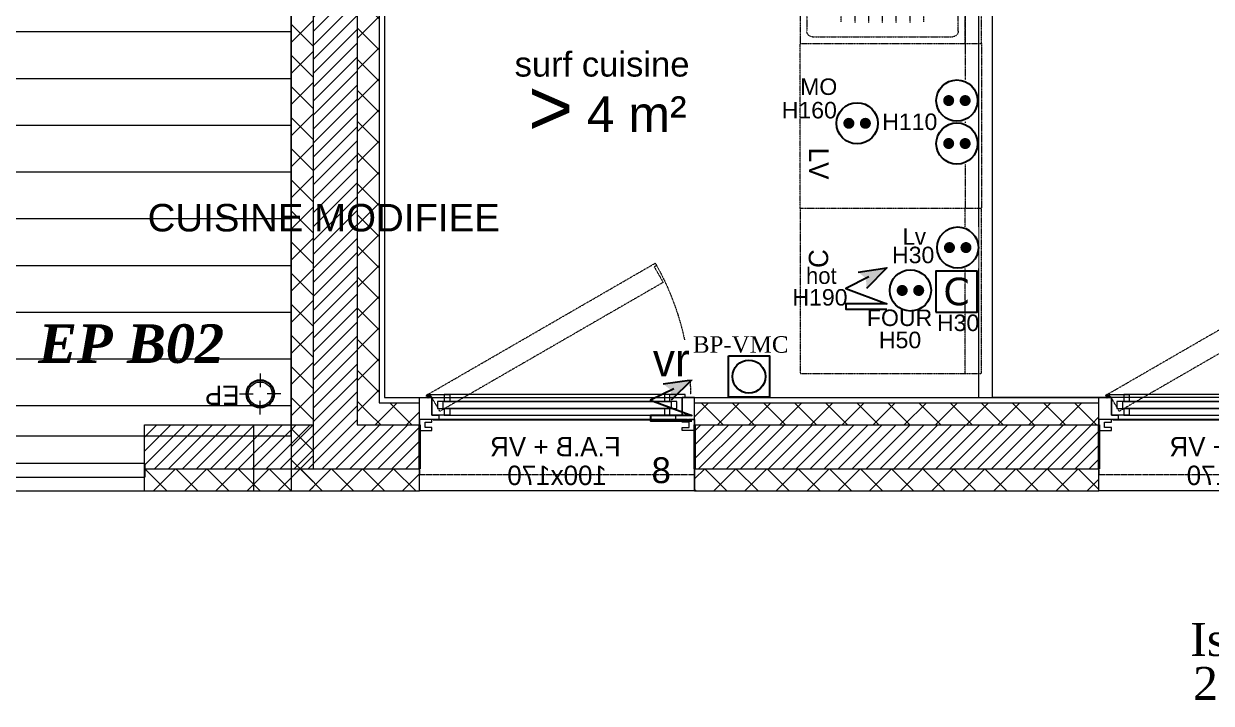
# Model space of a CAD drawing. Header units: centimetres. Extents: x 2191 to 12545, y -680 to 18662.
# Drawn here: x 8053.5 to 8485.2, y 6924.3 to 7171.4 of the extents above; entities that cross this region are included whole.
import ezdxf

# ---------------------------------------------------------------- set-up
doc = ezdxf.new("R2010")
doc.units = ezdxf.units.CM
for name, pattern in [('Style de ligne -11', [0.347222, 0.20828, -0.138942]), ('Style de ligne -12', [0.164042, 0.054681, -0.109361]), ('Style de ligne -13', [0.147638, 0.098425, -0.049213])]:
    doc.linetypes.add(name, pattern=pattern)
for name, color, linetype in [('B faience', 252, 'Style de ligne -11'), ('B GÈnÈral_Hatch', 252, 'Continuous'), ('B Général', 252, 'Continuous'), ('C ANNOTATIONS-prestations', 252, 'Continuous'), ('D SURFACES-shab', 252, 'Continuous'), ('Général', 252, 'Continuous'), ('prlm-EAU-EPEXT', 145, 'Continuous'), ('prlm-VMC', 93, 'Continuous')]:
    doc.layers.add(name, color=color, linetype=linetype)
doc.layers.add('prlm-ELEC-CFO', color=1, linetype='Continuous', lineweight=25)
doc.styles.add('Arial', font='arial.ttf')
doc.styles.add('Eurostile', font='Eurosti.TTF')
doc.styles.add('Eurostile (bold)', font='Eurostib.TTF')
doc.styles.add('prlm-eau-ep', font='timesbi.ttf', dxfattribs={"height": 18})
doc.styles.add('prlm-elec-cfo', font='comic.ttf', dxfattribs={"height": 12})
doc.styles.add('prlm-sejc', font='arial.ttf', dxfattribs={"height": 20})
doc.styles.add('prlm-vmc', font='pala.ttf', dxfattribs={"height": 14})
doc.styles.get("Standard").update_dxf_attribs({"font": 'isocp.shx', "height": 15})
doc.styles.add('Times New Roman (bold italic)', font='timesbi.ttf')
pattern_1 = [(45, (-631.107, 4809.0284), (-5.656854, 5.656854), []), (135, (-631.107, 4809.0284), (5.656854, 5.656854), [])]
pattern_2 = [(45, (-631.1073, 4809.0284), (2.4253472, -2.6458333), [])]
pattern_3 = [(315, (-631.107, 4809.0284), (5.656854, 5.656854), []), (45, (-631.107, 4809.0284), (5.656854, -5.656854), [])]

# ---------------------------------------------------------------- blocks, each defined once
blk = doc.blocks.new('F 100x170 (allège pleine + VR')
at = {"layer": 'B Général'}
blk.add_line((45, 9), (-45, 9), dxfattribs=at)
at = {"layer": 'B Général', "color": 7, "linetype": 'Continuous', "lineweight": 35}
for p, q in [((-50, 7), (-50, -9)), ((50, 7), (50, -9))]:
    blk.add_line(p, q, dxfattribs=at)
at = {"layer": 'B Général', "color": 7, "linetype": 'Style de ligne -13', "lineweight": 5, "flags": 128}
blk.add_lwpolyline([(-35.69, 65.82), (-36.19, 64.95), (-35.32, 64.45), (-38.57, 58.82), (42.63, 11.94), (45.88, 17.57), (46.75, 17.07), (47.25, 17.93)], close=True, dxfattribs=at)
at = {"layer": 'B Général', "color": 7, "linetype": 'Continuous', "lineweight": 5, "flags": 128}
for points in [[(-39, 15.5), (-41.5, 15.5), (-41.5, 13), (-39, 13), (-39, 10.5), (-45.5, 10.5), (-45.5, 17), (-46.5, 17), (-46.5, 18), (-39, 18)], [(39, 15.5), (41.5, 15.5), (41.5, 13), (39, 13), (39, 10.5), (45.5, 10.5), (45.5, 17), (46.5, 17), (46.5, 18), (39, 18)]]:
    blk.add_lwpolyline(points, close=True, dxfattribs=at)
at = {"layer": 'B Général', "lineweight": 5, "flags": 128}
for points in [[(-41, 18), (41, 18), (41, 15.5), (-41, 15.5)], [(-43, 10.5), (-43, 9), (-50, 9), (-50, 17), (-45.5, 17), (-45.5, 10.5)], [(-43.5, 15.5), (43.5, 15.5), (43.5, 13), (-43.5, 13)], [(-41, 13), (41, 13), (41, 10.5), (-41, 10.5)], [(43, 10.5), (43, 9), (50, 9), (50, 17), (45.5, 17), (45.5, 10.5)], [(-50, 9), (-50, 5), (-45.5, 5), (-45.5, 6), (-48, 6), (-48, 8), (-45.5, 8), (-45.5, 9)], [(50, 9), (50, 5), (45.5, 5), (45.5, 6), (48, 6), (48, 8), (45.5, 8), (45.5, 9)]]:
    blk.add_lwpolyline(points, close=True, dxfattribs=at)
at = {"layer": 'B Général', "color": 7, "linetype": 'Style de ligne -11', "lineweight": 5, "flags": 128}
blk.add_lwpolyline([(-50, 9), (50, 9), (50, -11), (-50, -11)], close=True, dxfattribs=at)
at = {"layer": 'B Général', "lineweight": 13, "flags": 128}
blk.add_lwpolyline([(-50, -9), (-50, -17), (50, -17), (50, -9)], dxfattribs=at)
at = {"layer": 'B Général'}
blk.add_circle((47, 17.5), 0.5, dxfattribs=at)
at = {"layer": 'B Général', "color": 7, "linetype": 'Style de ligne -12', "lineweight": 5}
blk.add_arc((49, 17.5), 97.5, 150.2938, 179.7062, dxfattribs=at)
at = {"layer": 'B Général', "color": 7, "insert": (-23.11, 2.65), "char_height": 7.059, "attachment_point": 1, "line_spacing_factor": 0.894142, "style": 'Eurostile'}
blk.add_mtext('F.A.B + VR', dxfattribs=at)
at = {"layer": 'C ANNOTATIONS-prestations', "rotation": 360, "line_spacing_factor": 0.894142}
for s, insert, char_height, attachment_point, style in [('8', (-41.34, -4.77), 9.41, 1, 'Eurostile (bold)'), ('100x170', (0, -7.82), 7.059, 2, 'Eurostile')]:
    blk.add_mtext(s, dxfattribs=dict(at, insert=insert, char_height=char_height, attachment_point=attachment_point, style=style))
blk = doc.blocks.new('EP')
at = {"layer": 'B GÈnÈral_Hatch', "linetype": 'Continuous', "lineweight": 0}
h = blk.add_hatch(color=7, dxfattribs=at)
edge = h.paths.add_edge_path()
edge.add_arc((0, 0), 5, 0, 180, ccw=False)
edge.add_arc((0, 0), 5, 180, 360, ccw=False)
edge = h.paths.add_edge_path()
edge.add_arc((0, 0), 4.33, 0, 180, ccw=False)
edge.add_arc((0, 0), 4.33, 180, 360, ccw=False)
at = {"layer": 'B Général', "color": 7, "linetype": 'Continuous', "lineweight": 5}
for p, q in [((0, 7.5), (0, 2.5)), ((-7.5, 0), (-2.5, 0)), ((7.5, 0), (2.5, 0)), ((0, -7.5), (0, -2.5))]:
    blk.add_line(p, q, dxfattribs=at)
at = {"layer": 'B Général', "color": 7, "linetype": 'Continuous', "lineweight": 5, "flags": 128}
for points in [[(-5, 0, -1), (5, 0, -1)], [(-4.33, 0, -1), (4.33, 0, -1)]]:
    blk.add_lwpolyline(points, format="xyb", close=True, dxfattribs=at)
at = {"layer": 'C ANNOTATIONS-prestations', "insert": (7.5, 3.99), "char_height": 7.059, "attachment_point": 1, "line_spacing_factor": 0.894142, "style": 'Eurostile'}
blk.add_mtext('EP', dxfattribs=at)
blk = doc.blocks.new('xi.epext')
at = {"layer": 'prlm-EAU-EPEXT', "color": 0, "linetype": 'ByBlock', "lineweight": -2}
blk.add_circle((0, 0), 5, dxfattribs=at)
blk = doc.blocks.new('Groupe-163-1')
at = {"layer": 'prlm-EAU-EPEXT'}
blk.add_blockref('xi.epext', (8770.55, 2227.74), dxfattribs=at)
at = {"layer": 'prlm-EAU-EPEXT', "insert": (8689.85, 2253), "char_height": 13.989, "width": 86.1947, "attachment_point": 1, "line_spacing_factor": 1.004802, "style": 'Times New Roman (bold italic)'}
blk.add_mtext('EP B02', dxfattribs=at)
blk = doc.blocks.new('xi.bp-vmc-cui')
at = {"layer": 'prlm-VMC', "color": 0, "linetype": 'ByBlock', "lineweight": -2, "flags": 128}
blk.add_lwpolyline([(-7.5, 7.5), (7.5, 7.5), (7.5, -7.5), (-7.5, -7.5)], close=True, dxfattribs=at)
at = {"layer": 'prlm-VMC', "color": 0, "linetype": 'ByBlock', "lineweight": -2}
blk.add_circle((0, 0), 6, dxfattribs=at)
blk = doc.blocks.new('xi.4m²')
at = {"color": 0}
blk.add_wipeout([(-34.54, 20.54), (34.54, 20.54), (34.54, -20.54), (-34.54, -20.54)], dxfattribs=at).dxf.layer = 'prlm-ELEC-CFO'
at = {"layer": 'prlm-ELEC-CFO', "color": 0, "attachment_point": 6, "line_spacing_factor": 0.8, "style": 'prlm-sejc'}
for s, insert, char_height in [('surf cuisine', (30.36, 8.9), 9), ('4 m²', (29.31, -9.19), 13)]:
    blk.add_mtext(s, dxfattribs=dict(at, insert=insert, char_height=char_height))
at = {"layer": 'prlm-ELEC-CFO', "color": 0, "style": 'prlm-sejc', "flags": 8}
blk.add_attdef('?', (-28.3, -16.79), '', height=20, dxfattribs=at)
blk = doc.blocks.new('xi.PCHT')
at = {"color": 0, "lineweight": 5}
blk.add_wipeout([(-7.5, -7.5), (7.5, -7.5), (7.5, 7.5), (-7.5, 7.5)], dxfattribs=at).dxf.layer = 'prlm-ELEC-CFO'
at = {"layer": 'prlm-ELEC-CFO', "color": 0, "linetype": 'ByBlock', "lineweight": 5, "const_width": 2}
for points in [[(-4, 0, 1), (-2, 0, 1)], [(2, 0, 1), (4, 0, 1)]]:
    blk.add_lwpolyline(points, format="xyb", close=True, dxfattribs=at)
at = {"layer": 'prlm-ELEC-CFO', "color": 0, "linetype": 'ByBlock', "lineweight": -2}
blk.add_circle((0, 0), 7.5, dxfattribs=at)
blk = doc.blocks.new('xi.SF32')
at = {"layer": 'prlm-ELEC-CFO', "color": 0, "flags": 128}
blk.add_lwpolyline([(-7.5, -7.5), (7.5, -7.5), (7.5, 7.5), (-7.5, 7.5)], close=True, dxfattribs=at)
at = {"layer": 'prlm-ELEC-CFO', "color": 0, "linetype": 'ByBlock', "insert": (0, 0), "char_height": 10, "width": 11.36, "attachment_point": 5}
blk.add_mtext('{\\fVerdana|b0|i0|c0|p34;C}', dxfattribs=at)
blk = doc.blocks.new('xi.PCS')
at = {"color": 0, "lineweight": 5}
blk.add_wipeout([(-7.5, -7.5), (7.5, -7.5), (7.5, 7.5), (-7.5, 7.5)], dxfattribs=at).dxf.layer = 'prlm-ELEC-CFO'
at = {"layer": 'prlm-ELEC-CFO', "color": 0, "linetype": 'ByBlock', "lineweight": 5, "const_width": 2}
for points in [[(-4, 0, 1), (-2, 0, 1)], [(2, 0, 1), (4, 0, 1)]]:
    blk.add_lwpolyline(points, format="xyb", close=True, dxfattribs=at)
at = {"layer": 'prlm-ELEC-CFO', "color": 0, "linetype": 'ByBlock', "lineweight": -2}
blk.add_circle((0, 0), 7.5, dxfattribs=at)
blk = doc.blocks.new('xi.VR')
at = {"layer": 'prlm-ELEC-CFO', "lineweight": 5}
blk.add_hatch(color=0, dxfattribs=at).paths.add_polyline_path([(-3, 6), (-0.1, 3.7), (0, 0), (7.5, 7.5)])
at = {"layer": 'prlm-ELEC-CFO', "color": 0}
for points in [[(-3, 6), (7.5, 7.5), (0, 0)], [(0.95, 4.23), (-7.5, 0), (7.5, -5.5), (-7.5, -5.5), (-7.5, -7.5), (7.5, -7.5)]]:
    blk.add_lwpolyline(points, dxfattribs=at)
blk = doc.blocks.new('xi.hot')
at = {"layer": 'prlm-ELEC-CFO', "lineweight": 5}
blk.add_hatch(color=0, dxfattribs=at).paths.add_polyline_path([(-3, 6), (-0.1, 3.7), (0, 0), (7.5, 7.5)])
at = {"layer": 'prlm-ELEC-CFO', "color": 0}
for points in [[(-3, 6), (7.5, 7.5), (0, 0)], [(0.95, 4.23), (-7.5, 0), (7.5, -5.5), (-7.5, -5.5), (-7.5, -7.5), (7.5, -7.5)]]:
    blk.add_lwpolyline(points, dxfattribs=at)
blk = doc.blocks.new('Evier 120.60 T3 et +')
at = {"layer": 'B Général', "color": 7, "linetype": 'Style de ligne -13', "lineweight": 5}
for p, q in [((-55.5, -2.5), (55.5, -2.5)), ((-57.5, -55.5), (-57.5, -4.5)), ((2, -7.53), (51.79, -7.53)), ((57.5, -4.5), (57.5, -55.5)), ((0, -50.5), (0, -9.53)), ((18.98, -10), (18.98, -10)), ((53.79, -9.53), (53.79, -50.5)), ((-52.12, -15), (-7.88, -15)), ((-52.5, -20), (-7.5, -20)), ((-52.5, -25), (-7.5, -25)), ((-52.5, -30), (-7.5, -30)), ((-52.5, -35), (-7.5, -35)), ((-52.5, -40), (-7.5, -40)), ((-52.12, -45), (-7.88, -45)), ((25.65, -43.33), (25.65, -43.33)), ((9.17, -50), (9.17, -50)), ((51.79, -52.5), (2, -52.5)), ((55.5, -57.5), (-55.5, -57.5))]:
    blk.add_line(p, q, dxfattribs=at)
at = {"layer": 'B Général', "color": 7, "linetype": 'Style de ligne -13', "lineweight": 5, "flags": 128}
blk.add_lwpolyline([(-60, 0), (-60, 6), (60, 6), (60, 0)], dxfattribs=at)
blk.add_lwpolyline([(-60, 0), (60, 0), (60, -60), (-60, -60)], close=True, dxfattribs=at)
for points in [[(25.65, -12), (25.65, -48, -0.414212), (23.65, -50), (4.5, -50, -0.198914), (3.09, -49.41, -0.198914), (2.5, -48), (2.5, -12, -0.414214), (4.5, -10)], [(25.65, -12, 0.414212), (23.65, -10), (4.45, -10)], [(28.15, -12), (28.15, -48, 0.414212), (30.15, -50), (49.29, -50, 0.198914), (50.71, -49.41, 0.198914), (51.29, -48), (51.29, -12, 0.414214), (49.29, -10)], [(28.15, -12, -0.414212), (30.15, -10), (49.34, -10)]]:
    blk.add_lwpolyline(points, format="xyb", dxfattribs=at)
at = {"layer": 'B Général', "color": 7, "linetype": 'Style de ligne -13', "lineweight": 5}
for centre, start, end in [((-55.5, -4.5), 90, 180), ((55.5, -4.5), 0, 90), ((2, -9.53), 90, 180), ((51.79, -9.53), 0, 90), ((2, -50.5), 180, 270), ((51.79, -50.5), 270, 0), ((-55.5, -55.5), 180, 270), ((55.5, -55.5), 270, 0)]:
    blk.add_arc(centre, 2, start, end, dxfattribs=at)
for centre in [(18.15, -17), (35.65, -17)]:
    blk.add_ellipse(centre, major_axis=(3.54, 0), ratio=1, dxfattribs=at)

msp = doc.modelspace()

# ---------------------------------------------------------------- hatches: boundary and pattern name
at = {"layer": 'B GÈnÈral_Hatch', "linetype": 'Continuous', "lineweight": 5, "true_color": 0x808080}
h = msp.add_hatch(dxfattribs=at)
h.set_pattern_fill('02_ISOLANT', color=8, angle=90, style=0, pattern_type=2)
h.set_pattern_definition([(135, (-631.107, 4809.0284), (-5.656854, -5.656854), []), (225, (-631.107, 4809.0284), (-5.656854, 5.656854), [])])
h.paths.add_polyline_path([(8174.69, 7025.52), (8182.69, 7033.52), (8182.69, 7313.52), (8174.69, 7305.52)])
at = {"layer": 'B GÈnÈral_Hatch', "linetype": 'Continuous', "lineweight": 5}
h = msp.add_hatch(dxfattribs=at)
h.set_pattern_fill('50_BETON', style=0, pattern_type=2)
h.set_pattern_definition(pattern_2)
h.paths.add_polyline_path([(8158.69, 7009.52), (8174.69, 7025.52), (8174.69, 7305.52), (8158.69, 7289.52)])
at = {"layer": 'B GÈnÈral_Hatch', "linetype": 'Continuous', "lineweight": 5, "true_color": 0x808080}
h = msp.add_hatch(dxfattribs=at)
h.set_pattern_fill('02_ISOLANT', color=8, angle=90, style=0, pattern_type=2)
h.set_pattern_definition([(135, (-631.107, 4809.0284), (-5.656854, -5.656854), []), (225, (-631.107, 4809.0284), (-5.656854, 5.656854), [])])
h.paths.add_polyline_path([(8150.69, 7001.52), (8158.69, 7009.52), (8158.69, 7289.52), (8150.69, 7281.52)])
at = {"layer": 'B GÈnÈral_Hatch', "linetype": 'Continuous', "lineweight": 5, "true_color": 0x444444}
h = msp.add_hatch(dxfattribs=at)
h.set_pattern_fill('H_BARDAGE V 150', color=250, angle=90, style=0, pattern_type=2)
h.set_pattern_definition([(180, (7979.033, 7151.52), (1e-15, 17), [])])
h.paths.add_polyline_path([(8150.69, 7281.52), (7807.38, 7281.52), (7807.38, 7021.52), (8150.69, 7021.52)])
at = {"layer": 'B GÈnÈral_Hatch', "linetype": 'Continuous', "lineweight": 5, "true_color": 0x808080}
h = msp.add_hatch(dxfattribs=at)
h.set_pattern_fill('02_ISOLANT', color=8, angle=-90, style=0, pattern_type=2)
h.set_pattern_definition(pattern_3)
h.paths.add_polyline_path([(8197.38, 7033.52), (8182.69, 7033.52), (8174.69, 7025.52), (8197.38, 7025.52)])
h = msp.add_hatch(dxfattribs=at)
h.set_pattern_fill('02_ISOLANT', color=8, style=0, pattern_type=2)
h.set_pattern_definition(pattern_1)
h.paths.add_polyline_path([(8297.38, 7033.52), (8297.38, 7025.52), (8444.37, 7025.52), (8444.37, 7033.52)])
at = {"layer": 'B GÈnÈral_Hatch', "linetype": 'Continuous', "lineweight": 5}
h = msp.add_hatch(dxfattribs=at)
h.set_pattern_fill('50_BETON', style=0, pattern_type=2)
h.set_pattern_definition(pattern_2)
h.paths.add_polyline_path([(8097.38, 7025.52), (8097.38, 7009.52), (8158.69, 7009.52), (8158.69, 7025.52)])
h = msp.add_hatch(dxfattribs=at)
h.set_pattern_fill('50_BETON', style=0, pattern_type=2)
h.set_pattern_definition(pattern_2)
h.paths.add_polyline_path([(8197.38, 7025.52), (8174.69, 7025.52), (8158.69, 7009.52), (8197.38, 7009.52)])
h = msp.add_hatch(dxfattribs=at)
h.set_pattern_fill('50_BETON', style=0, pattern_type=2)
h.set_pattern_definition(pattern_2)
h.paths.add_polyline_path([(8297.38, 7025.52), (8297.38, 7009.52), (8444.37, 7009.52), (8444.37, 7025.52)])
at = {"layer": 'B GÈnÈral_Hatch', "linetype": 'Continuous', "lineweight": 5, "true_color": 0x808080}
h = msp.add_hatch(dxfattribs=at)
h.set_pattern_fill('02_ISOLANT', color=8, style=0, pattern_type=2)
h.set_pattern_definition([(45, (-631.107, 4809.0284), (-5.656854, 5.656854), []), (135, (-631.107, 4809.0284), (5.656854, 5.656854), [])])
h.paths.add_polyline_path([(8097.38, 7009.52), (8097.38, 7001.52), (8158.69, 7001.52), (8158.69, 7009.52)])
h = msp.add_hatch(dxfattribs=at)
h.set_pattern_fill('02_ISOLANT', color=8, angle=-90, style=0, pattern_type=2)
h.set_pattern_definition(pattern_3)
h.paths.add_polyline_path([(8197.38, 7009.52), (8158.69, 7009.52), (8150.69, 7001.52), (8197.38, 7001.52)])
h = msp.add_hatch(dxfattribs=at)
h.set_pattern_fill('02_ISOLANT', color=8, style=0, pattern_type=2)
h.set_pattern_definition(pattern_1)
h.paths.add_polyline_path([(8297.38, 7009.52), (8297.38, 7001.52), (8444.37, 7001.52), (8444.37, 7009.52)])

# ---------------------------------------------------------------- linework, layer by layer
at = {"layer": 'B faience', "lineweight": 18}
msp.add_line((8395.69, 7284.18), (8395.69, 7161.84), dxfattribs=at)
at = {"layer": 'B Général', "color": 7, "linetype": 'Continuous', "lineweight": 5}
for p, q in [((8182.69, 7313.52), (8182.69, 7033.52)), ((8182.69, 7313.52), (8182.69, 7033.52)), ((8184.69, 7315.52), (8184.69, 7035.52)), ((8174.69, 7305.52), (8174.69, 7025.52)), ((8158.69, 7289.52), (8158.69, 7009.52)), ((8400.69, 7035.52), (8400.69, 7288.02)), ((8405.69, 7035.52), (8405.69, 7288.02)), ((8150.69, 7281.52), (8150.69, 7001.52)), ((8182.69, 7033.52), (8197.38, 7033.52)), ((8182.69, 7033.52), (8197.38, 7033.52)), ((8184.69, 7035.52), (8197.38, 7035.52)), ((8297.38, 7035.52), (8444.37, 7035.52)), ((8297.38, 7033.52), (8444.37, 7033.52)), ((8297.38, 7033.52), (8444.37, 7033.52)), ((8174.69, 7025.52), (8197.38, 7025.52)), ((8297.38, 7025.52), (8444.37, 7025.52)), ((8158.69, 7009.52), (8197.38, 7009.52)), ((8297.38, 7009.52), (8444.37, 7009.52)), ((8150.69, 7001.52), (8197.38, 7001.52)), ((8297.38, 7001.52), (8444.37, 7001.52))]:
    msp.add_line(p, q, dxfattribs=at)
at = {"layer": 'B Général', "color": 7, "linetype": 'Continuous', "lineweight": 13}
for p, q in [((8184.69, 7315.52), (8184.69, 7035.52)), ((8400.69, 7035.52), (8400.69, 7288.02)), ((8405.69, 7035.52), (8405.69, 7288.02)), ((8150.69, 7281.52), (8150.69, 7001.52)), ((8184.69, 7035.52), (8197.38, 7035.52)), ((8197.38, 7001.52), (8197.38, 7035.52)), ((8297.38, 7035.52), (8444.37, 7035.52)), ((8297.38, 7001.52), (8297.38, 7035.52)), ((8444.37, 7001.52), (8444.37, 7035.52)), ((8097.38, 7025.52), (8158.69, 7025.52)), ((8097.38, 7025.52), (8158.69, 7025.52)), ((8097.38, 7001.52), (8097.38, 7025.52)), ((8097.38, 7009.52), (8158.69, 7009.52)), ((8097.38, 7009.52), (8158.69, 7009.52)), ((8097.38, 7001.52), (8158.69, 7001.52)), ((8097.38, 7001.52), (8158.69, 7001.52)), ((8150.69, 7001.52), (8197.38, 7001.52)), ((8297.38, 7001.52), (8444.37, 7001.52))]:
    msp.add_line(p, q, dxfattribs=at)
at = {"layer": 'B Général', "color": 7, "linetype": 'Continuous', "lineweight": 18}
for p, q in [((8174.69, 7305.52), (8174.69, 7025.52)), ((8158.69, 7289.52), (8158.69, 7009.52)), ((8174.69, 7025.52), (8197.38, 7025.52)), ((8297.38, 7025.52), (8444.37, 7025.52)), ((8158.69, 7009.52), (8197.38, 7009.52)), ((8297.38, 7009.52), (8444.37, 7009.52))]:
    msp.add_line(p, q, dxfattribs=at)
at = {"layer": 'B Général', "color": 7, "linetype": 'Style de ligne -13', "lineweight": 5}
for p, q in [((8395.69, 7104.18), (8335.69, 7104.18)), ((8335.69, 7104.18), (8335.69, 7044.18)), ((8395.69, 7044.18), (8395.69, 7104.18)), ((8335.69, 7044.18), (8395.69, 7044.18))]:
    msp.add_line(p, q, dxfattribs=at)
at = {"layer": 'B Général'}
msp.add_line((8097.38, 7011.52), (8097.38, 7006.52), dxfattribs=at)
at = {"layer": 'B Général', "color": 7, "linetype": 'Continuous', "lineweight": 5, "flags": 128}
for points in [[(8150.69, 7281.52), (7787.38, 7281.52), (7787.38, 7001.52), (8137.19, 7001.52), (8137.19, 7025.52), (8150.69, 7025.52)], [(7792.38, 7006.52), (8097.38, 7006.52), (8097.38, 7011.52), (7797.38, 7011.52), (7797.38, 7281.52), (7792.38, 7281.52)], [(8150.69, 7281.52), (7807.38, 7281.52), (7807.38, 7021.52), (8150.69, 7021.52)]]:
    msp.add_lwpolyline(points, close=True, dxfattribs=at)
at = {"layer": 'B Général', "color": 7, "linetype": 'Style de ligne -13', "lineweight": 5, "flags": 128}
msp.add_lwpolyline([(8395.69, 7164.18), (8395.69, 7104.18), (8335.69, 7104.18), (8335.69, 7164.18)], close=True, dxfattribs=at)
for points in [[(8395.69, 7164.18), (8401.69, 7164.18), (8401.69, 7104.18), (8395.69, 7104.18)], [(8395.69, 7044.18), (8401.69, 7044.18), (8401.69, 7104.18), (8395.69, 7104.18)]]:
    msp.add_lwpolyline(points, dxfattribs=at)
at = {"layer": 'D SURFACES-shab', "lineweight": 18, "flags": 128}
for points in [[(8328.69, 7354.18), (8328.69, 7725.72), (7821.38, 7725.72), (7821.38, 7315.52), (8184.69, 7315.52), (8184.69, 7035.52), (8400.69, 7035.52), (8400.69, 7284.18), (8335.69, 7284.18), (8335.69, 7349.18), (8274.69, 7349.18), (8274.69, 7354.18)], [(8405.69, 7354.18), (8333.69, 7354.18), (8333.69, 7447.18), (8559.69, 7447.18), (8559.69, 7289.52), (8789.69, 7289.52), (8789.69, 7035.52), (8405.69, 7035.52)]]:
    msp.add_lwpolyline(points, close=True, dxfattribs=at)

# ---------------------------------------------------------------- block references
at = {"layer": 'B Général', "color": 7, "xscale": -1, "rotation": 270}
msp.add_blockref('Evier 120.60 T3 et +', (8395.69, 7224.18), dxfattribs=at)
at = {"layer": 'B Général', "color": 7, "xscale": -1}
for p in [(8247.38, 7018.52), (8494.37, 7018.52)]:
    msp.add_blockref('F 100x170 (allège pleine + VR', p, dxfattribs=at)
at = {"layer": 'B Général', "color": 7, "rotation": 180}
msp.add_blockref('EP', (8139.44, 7036.77), dxfattribs=at)
at = {"layer": 'Général', "color": 7}
msp.add_blockref('Groupe-163-1', (-631.11, 4809.03), dxfattribs=at)
at = {"layer": 'prlm-EAU-EPEXT'}
msp.add_blockref('xi.epext', (8139.48, 7036.83), dxfattribs=at)
at = {"layer": 'prlm-ELEC-CFO'}
for name, p in [('xi.SF32', (8392.58, 7073.96)), ('xi.bp-vmc-cui', (8317.13, 7043.08)), ('xi.VR', (8288.88, 7034.46))]:
    msp.add_blockref(name, p, dxfattribs=at)

# ---------------------------------------------------------------- texts
at = {"layer": 'B Général', "color": 7, "attachment_point": 5, "line_spacing_factor": 0.894142, "style": 'Eurostile'}
for s, insert, char_height, rotation in [('LV', (8342.54, 7120.56), 7.059, 270), ('C', (8342.45, 7086), 7.06, 90)]:
    msp.add_mtext(s, dxfattribs=dict(at, insert=insert, char_height=char_height, rotation=rotation))
at = {"layer": 'prlm-EAU-EPEXT', "insert": (8058.78, 7062.11), "char_height": 14, "width": 86.1947, "attachment_point": 1, "style": 'prlm-eau-ep'}
msp.add_mtext('EP B02', dxfattribs=at)
at = {"layer": 'prlm-ELEC-CFO', "lineweight": 25, "style": 'Arial'}
for s, height, p in [('MO', 6, (8335.73, 7145.51)), ('H160', 6, (8329.05, 7136.97)), ('CUISINE MODIFIEE', 10, (8098.52, 7095.87)), ('H30', 6, (8385.48, 7059.64)), ('H50', 6, (8364.38, 7053.41))]:
    msp.add_text(s, height=height, dxfattribs=at).set_placement(p)
at = {"layer": 'prlm-ELEC-CFO', "insert": (8296.76, 7057.77), "char_height": 6, "attachment_point": 1, "style": 'prlm-vmc'}
msp.add_mtext_dynamic_manual_height_columns('BP-VMC', width=101.1298, gutter_width=50, heights=[0], dxfattribs=at)
at = {"layer": 'prlm-VMC', "insert": (8495.17, 6939.41), "char_height": 12, "width": 20.51, "attachment_point": 5, "line_spacing_factor": 0.8, "style": 'prlm-vmc', "bg_fill": 3, "box_fill_scale": 1.1, "bg_fill_color": 256, "bg_fill_transparency": 0}
msp.add_mtext('Isola\\P2-45', dxfattribs=at)

# ---------------------------------------------------------------- next in the draw order: block references
at = {"layer": 'prlm-ELEC-CFO'}
msp.add_blockref('xi.4m²', (8265.16, 7147.73), dxfattribs=at).add_auto_attribs({'?': '>'})
for name, p in [('xi.PCHT', (8392.73, 7143.46)), ('xi.PCS', (8356.45, 7135.19)), ('xi.PCS', (8375.83, 7074.41))]:
    msp.add_blockref(name, p, dxfattribs=at)

# ---------------------------------------------------------------- next in the draw order: texts
at = {"layer": 'prlm-ELEC-CFO', "lineweight": 20, "line_spacing_factor": 0.8, "style": 'prlm-elec-cfo', "bg_fill": 3, "bg_fill_color": 256, "bg_fill_transparency": 0}
for s, insert, char_height, attachment_point, box_fill_scale in [('Lv', (8377.23, 7094.02), 6, 5, 1.1), ('hot', (8343.43, 7082.79), 6, 2, 0.95), ('vr', (8288.88, 7049.18), 12, 5, 1.1)]:
    msp.add_mtext(s, dxfattribs=dict(at, insert=insert, char_height=char_height, attachment_point=attachment_point, box_fill_scale=box_fill_scale))

# ---------------------------------------------------------------- next in the draw order: block references
at = {"layer": 'prlm-ELEC-CFO'}
for name, p in [('xi.PCHT', (8392.73, 7127.84)), ('xi.hot', (8359.8, 7075.1))]:
    msp.add_blockref(name, p, dxfattribs=at)

# ---------------------------------------------------------------- next in the draw order: texts
at = {"layer": 'prlm-ELEC-CFO', "lineweight": 25, "style": 'Arial'}
for s, p in [('H30', (8369.14, 7084.33)), ('H190', (8332.92, 7068.91)), ('FOUR', (8360.01, 7061.48))]:
    msp.add_text(s, height=6, dxfattribs=at).set_placement(p)

# ---------------------------------------------------------------- next in the draw order: block references
at = {"layer": 'prlm-ELEC-CFO'}
msp.add_blockref('xi.PCS', (8393.02, 7090), dxfattribs=at)

# ---------------------------------------------------------------- next in the draw order: texts
at = {"layer": 'prlm-ELEC-CFO', "lineweight": 25, "style": 'Arial'}
msp.add_text('H110', height=6, dxfattribs=at).set_placement((8365.58, 7132.76))

doc.saveas('drawing.dxf')
